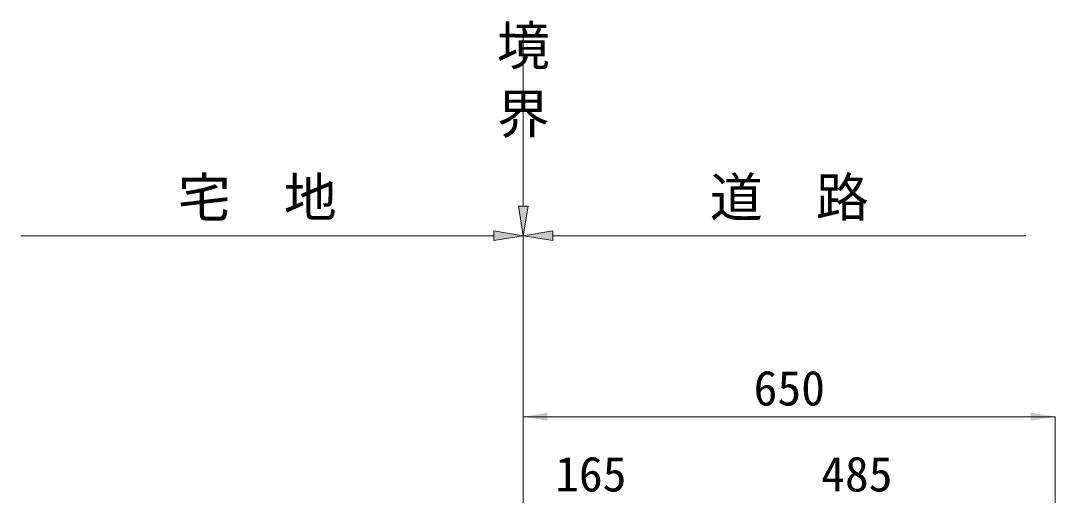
# Model space of a CAD drawing. Units: millimetres at full size; details may follow other scales. Extents: x 10958 to 33220, y 2125 to 9550.
# Drawn here: x 12394 to 13658, y 7425 to 8005 of the extents above; entities that cross this region are included whole.
import ezdxf
from ezdxf.enums import TextEntityAlignment as Align

# ---------------------------------------------------------------- set-up
doc = ezdxf.new("R2010")
doc.units = ezdxf.units.MM
doc.header["$LTSCALE"] = 20
doc.layers.add('寸法線', color=7, linetype='Continuous', lineweight=13)
doc.styles.add('ＭＳ ゴシック', font='')
doc.styles.get('ＭＳ ゴシック').set_extended_font_data('MS Gothic')

# ---------------------------------------------------------------- blocks, each defined once
blk = doc.blocks.new('filled_arrow')
at = {"color": 0, "linetype": 'Continuous', "lineweight": -2}
blk.add_solid([(7.5, 1.25), (0, 0), (7.5, -1.25)], dxfattribs=at)

msp = doc.modelspace()

# ---------------------------------------------------------------- hatches: boundary and pattern name
at = {"layer": '寸法線'}
for points in [[(13002.14, 7778), (13014.14, 7778), (13008.14, 7742)], [(12972.14, 7748), (12972.14, 7736), (13008.14, 7742)], [(13044.14, 7748), (13044.14, 7736), (13008.14, 7742)]]:
    msp.add_hatch(color=256, dxfattribs=at).paths.add_polyline_path(points)

# ---------------------------------------------------------------- linework, layer by layer
for p, q in [((13008.14, 7778), (13008.14, 7998.47)), ((12972.14, 7742), (12394.14, 7742)), ((13008.14, 7520.81), (13008.14, 7742)), ((13622.14, 7742), (13044.14, 7742)), ((13658.14, 7520.81), (13008.14, 7520.81)), ((13008.14, 7241.82), (13008.14, 7520.81)), ((13658.14, 7121.82), (13658.14, 7520.81))]:
    msp.add_line(p, q, dxfattribs=at)
for points in [[(13002.14, 7778), (13014.14, 7778), (13008.14, 7742)], [(12972.14, 7748), (12972.14, 7736), (13008.14, 7742)], [(13044.14, 7748), (13044.14, 7736), (13008.14, 7742)]]:
    msp.add_lwpolyline(points, close=True, dxfattribs=at)

# ---------------------------------------------------------------- block references
at = {"layer": '寸法線', "xscale": 4, "yscale": 4}
msp.add_blockref('filled_arrow', (13008.14, 7520.81), dxfattribs=at)
at = {"layer": '寸法線', "xscale": 4, "yscale": 4, "rotation": 180}
msp.add_blockref('filled_arrow', (13658.14, 7520.81), dxfattribs=at)

# ---------------------------------------------------------------- texts
at = {"layer": '寸法線', "style": 'ＭＳ ゴシック'}
for s, p in [('境', (12975.76, 7997.82)), ('界', (12975.76, 7914.48))]:
    msp.add_text(s, height=47.47, dxfattribs=at).set_placement(p, align=Align.TOP_LEFT)
for s, height, p in [('宅\u3000地', 47.47, (12683.14, 7788.93)), ('道\u3000路', 47.47, (13333.14, 7788.93)), ('650', 42.72, (13333.14, 7555.81)), ('165', 42.72, (13090.64, 7450.81)), ('485', 42.72, (13415.64, 7450.81))]:
    msp.add_text(s, height=height, dxfattribs=at).set_placement(p, align=Align.MIDDLE_CENTER)

doc.saveas('drawing.dxf')
